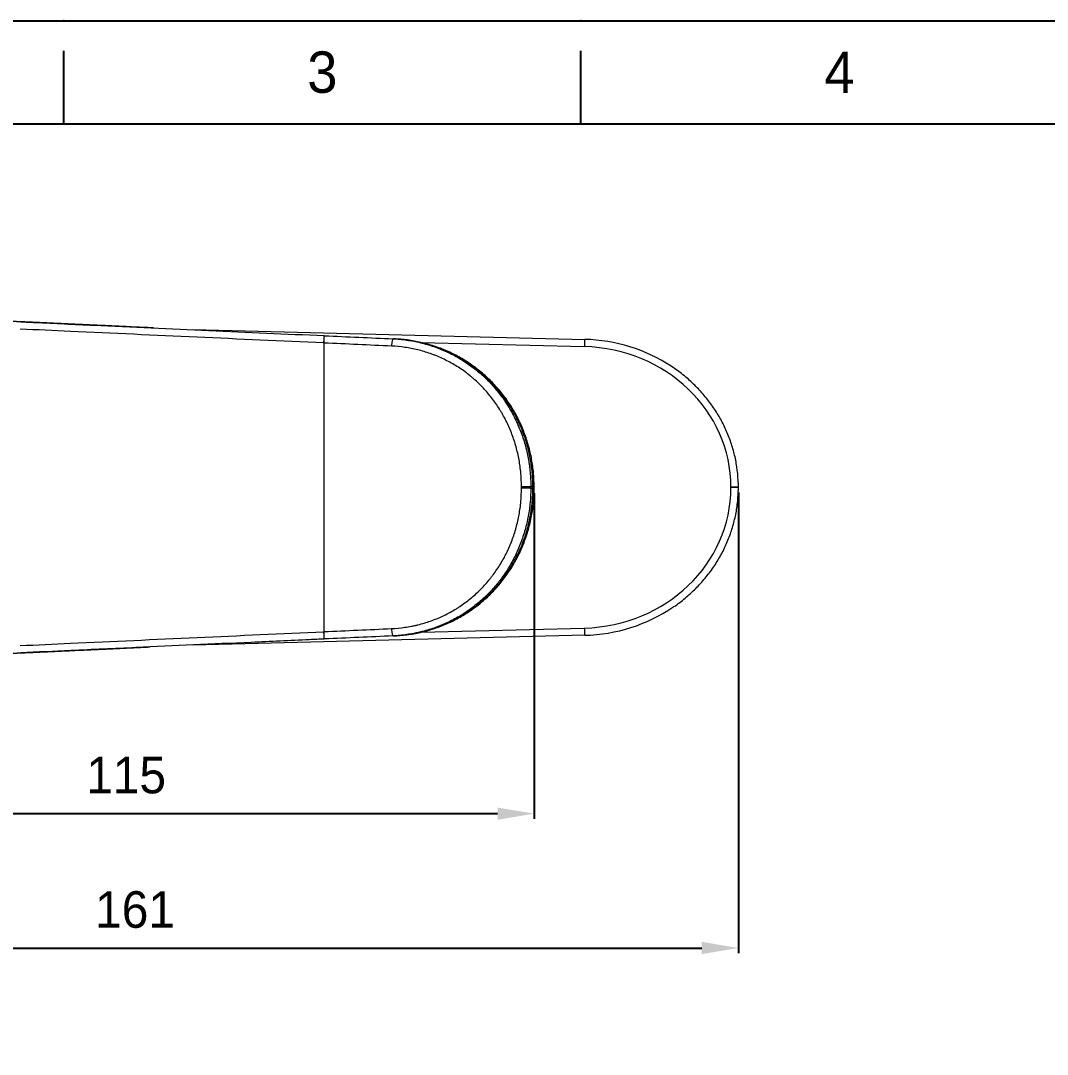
# Model space of a CAD drawing. Extents: x 8168 to 8762, y -18192 to -17772.
# Drawn here: x 8317.3 to 8457.7, y -17913.3 to -17772 of the extents above; entities that cross this region are included whole.
import ezdxf

# ---------------------------------------------------------------- set-up
doc = ezdxf.new("R2010")
doc.units = 0
doc.header["$MEASUREMENT"] = 0
doc.linetypes.add('HIDDEN2', pattern=[4.7625, 3.175, -1.5875])
doc.layers.get('0').update_dxf_attribs({"linetype": 'CONTINUOUS'})
doc.layers.get('DEFPOINTS').update_dxf_attribs({"linetype": 'CONTINUOUS'})
doc.layers.add('1', color=4, linetype='HIDDEN2')
doc.layers.add('5', color=2, linetype='CONTINUOUS')
doc.styles.get("Standard").update_dxf_attribs({"font": 'Gulim.ttf'})
doc.dimstyles.new('STANDARD$0', dxfattribs={"dimtxt": 3.5, "dimasz": 2.5, "dimexe": 0.7, "dimexo": 0.7, "dimgap": 0.5, "dimtad": 3, "dimdec": 4, "dimdsep": 46, "dimtxsty": 'Standard', "dimcen": 0, "dimclrd": 2, "dimclre": 2, "dimclrt": 4, "dimadec": 0, "dimazin": 0, "dimtp": 0.2, "dimtm": 0.1, "dimtfac": 0.5, "dimtdec": 4, "dimtmove": 1, "dimatfit": 3, "dimfxl": 0, "dimtolj": 1, "dimarcsym": 0})

# ---------------------------------------------------------------- blocks, each defined once
blk = doc.blocks.new('*D1')
at = {"layer": '5', "color": 2, "lineweight": -2}
for p, q in [((8272.58, -17836.47), (8272.58, -17881.08)), ((8387.55, -17836.56), (8387.55, -17881.08)), ((8277.58, -17880.38), (8382.55, -17880.38))]:
    blk.add_line(p, q, dxfattribs=at)
at = {"layer": '5', "color": 2}
for points in [[(8277.58, -17879.55), (8277.58, -17881.22), (8272.58, -17880.38)], [(8382.55, -17879.55), (8382.55, -17881.22), (8387.55, -17880.38)]]:
    blk.add_solid(points, dxfattribs=at)
at = {"layer": 'DEFPOINTS', "color": 0}
for p in [(8272.58, -17835.77, 0), (8387.55, -17835.86, 0), (8387.55, -17880.38)]:
    blk.add_point(p, dxfattribs=at)
at = {"layer": '5', "color": 4, "insert": (8331.76, -17875.14), "char_height": 5, "attachment_point": 5}
blk.add_mtext('\\A1;115', dxfattribs=at)
blk = doc.blocks.new('*D2')
at = {"layer": '5', "color": 2, "lineweight": -2}
for p, q in [((8254.62, -17836.47), (8254.62, -17899.45)), ((8415.48, -17836.47), (8415.48, -17899.45)), ((8259.62, -17898.75), (8410.48, -17898.75))]:
    blk.add_line(p, q, dxfattribs=at)
at = {"layer": '5', "color": 2}
for points in [[(8259.62, -17897.91), (8259.62, -17899.58), (8254.62, -17898.75)], [(8410.48, -17897.91), (8410.48, -17899.58), (8415.48, -17898.75)]]:
    blk.add_solid(points, dxfattribs=at)
at = {"layer": 'DEFPOINTS', "color": 0}
for p in [(8254.62, -17835.77, 0), (8415.48, -17835.77, 0), (8415.48, -17898.75)]:
    blk.add_point(p, dxfattribs=at)
at = {"layer": '5', "color": 4, "insert": (8332.98, -17893.52), "char_height": 5, "attachment_point": 5}
blk.add_mtext('\\A1;161', dxfattribs=at)

msp = doc.modelspace()

# ---------------------------------------------------------------- linework, layer by layer
for p, q in [((8323.24, -17786.11), (8323.24, -17776.11)), ((8393.95, -17786.11), (8393.95, -17776.11)), ((8747.48, -17786.11), (8181.82, -17786.11))]:
    msp.add_line(p, q)
msp.add_lwpolyline([(8167.68, -17771.97), (8761.62, -17771.97), (8761.62, -18191.97), (8167.68, -18191.97)], close=True)
for p in [(8323.24, -17771.97), (8393.95, -17771.97)]:
    msp.add_point(p)
at = {"layer": '1', "color": 7, "linetype": 'Continuous', "lineweight": 18}
for p, q in [((8340.86, -17814.21, 0), (8394.46, -17815.54, 0)), ((8387.55, -17835.86, 0), (8387.55, -17835.68, 0)), ((8415.48, -17835.78, 0), (8415.48, -17835.76, 0)), ((8394.46, -17856, 0), (8340.86, -17857.33, 0))]:
    msp.add_line(p, q, dxfattribs=at)
at = {"layer": '1', "color": 1, "linetype": 'Continuous', "lineweight": 13}
for p, q in [((8394.41, -17816.54, 0), (8372.08, -17815.99, 0)), ((8385.82, -17835.66, 0), (8387.09, -17835.66, 0)), ((8385.82, -17835.88, 0), (8385.82, -17835.66, 0)), ((8387.09, -17835.88, 0), (8385.82, -17835.88, 0)), ((8387.09, -17835.66, 0), (8387.09, -17835.88, 0)), ((8387.38, -17835.86, 0), (8387.38, -17835.68, 0)), ((8387.55, -17835.68, 0), (8387.38, -17835.68, 0)), ((8387.38, -17835.86, 0), (8387.55, -17835.86, 0)), ((8414.46, -17835.78, 0), (8414.46, -17835.76, 0)), ((8415.48, -17835.76, 0), (8414.46, -17835.76, 0)), ((8415.48, -17835.78, 0), (8414.46, -17835.78, 0)), ((8372.1, -17855.55, 0), (8394.41, -17855, 0))]:
    msp.add_line(p, q, dxfattribs=at)
at = {"layer": '1', "color": 7, "linetype": 'Continuous', "lineweight": 18}
for centre, major_axis, ratio, start_param, end_param in [((8358.78, -17816.03, 0), (-0.046, -0.999), 0.019975, 3.140516, 4.713301), ((8393.96, -17835.69, 0), (-21.45, 0.51), 0.939404, 4.123815, 4.711188), ((8393.96, -17835.85, 0), (-21.45, -0.51), 0.939404, 1.571998, 2.172645), ((8358.78, -17855.51, 0), (0.046, -0.999), 0.019975, 4.711477, 6.284262)]:
    msp.add_ellipse(centre, major_axis=major_axis, ratio=ratio, start_param=start_param, end_param=end_param, dxfattribs=at)
at = {"layer": '1', "color": 1, "linetype": 'Continuous', "lineweight": 13}
for centre, major_axis, ratio, start_param, end_param in [((8368.18, -17816.46, 0), (-0.045, -0.999), 0.124145, 3.140085, 4.718035), ((8394.43, -17816.54, 0), (0.025, 1), 0.017447, 0, 1.571228), ((8393.94, -17835.69, 0), (-20.52, 0.49), 0.933689, 3.163675, 4.711238), ((8393.94, -17835.85, 0), (-20.52, -0.49), 0.933689, 1.571948, 3.11951), ((8368.18, -17855.08, 0), (0.045, -0.999), 0.124145, 4.706743, 6.284693), ((8394.43, -17855, 0), (0.025, -1), 0.017447, 4.711958, 6.283185)]:
    msp.add_ellipse(centre, major_axis=major_axis, ratio=ratio, start_param=start_param, end_param=end_param, dxfattribs=at)
at = {"layer": '1', "color": 7, "linetype": 'Continuous', "lineweight": 18}
for points, knots in [([(8317.42, -17813.14, 0), (8317.38, -17813.14, 0), (8317.31, -17813.14, 0), (8317.2, -17813.13, 0), (8317.09, -17813.13, 0), (8316.98, -17813.13, 0), (8316.87, -17813.12, 0), (8316.76, -17813.12, 0), (8316.65, -17813.11, 0), (8316.54, -17813.11, 0), (8316.44, -17813.11, 0), (8316.33, -17813.1, 0), (8316.23, -17813.1, 0), (8316.12, -17813.1, 0), (8316.02, -17813.09, 0), (8315.91, -17813.09, 0), (8315.81, -17813.08, 0), (8315.71, -17813.08, 0), (8315.61, -17813.08, 0), (8315.51, -17813.07, 0), (8315.41, -17813.07, 0), (8315.31, -17813.07, 0), (8315.21, -17813.06, 0), (8315.12, -17813.06, 0), (8315.02, -17813.06, 0), (8314.92, -17813.05, 0), (8314.83, -17813.05, 0), (8314.73, -17813.05, 0), (8314.64, -17813.04, 0), (8314.55, -17813.04, 0), (8314.45, -17813.04, 0), (8314.36, -17813.03, 0), (8314.27, -17813.03, 0), (8314.18, -17813.02, 0), (8314.09, -17813.02, 0), (8314, -17813.02, 0), (8313.91, -17813.01, 0), (8313.83, -17813.01, 0), (8313.74, -17813.01, 0), (8313.65, -17813.01, 0), (8313.57, -17813, 0), (8313.48, -17813, 0), (8313.4, -17813, 0), (8313.32, -17812.99, 0), (8313.23, -17812.99, 0), (8313.15, -17812.99, 0), (8313.07, -17812.98, 0), (8312.99, -17812.98, 0), (8312.91, -17812.98, 0), (8312.83, -17812.97, 0), (8312.75, -17812.97, 0), (8312.68, -17812.97, 0), (8312.6, -17812.96, 0), (8312.52, -17812.96, 0), (8312.46, -17812.96, 0), (8312.41, -17812.96, 0), (8312.37, -17812.96, 0), (8312.33, -17812.95, 0), (8312.29, -17812.95, 0), (8312.25, -17812.95, 0), (8312.21, -17812.95, 0), (8312.17, -17812.95, 0), (8312.13, -17812.95, 0), (8312.09, -17812.94, 0), (8312.05, -17812.94, 0), (8312.01, -17812.94, 0), (8311.98, -17812.94, 0), (8311.94, -17812.94, 0), (8311.9, -17812.94, 0), (8311.86, -17812.94, 0), (8311.83, -17812.93, 0), (8311.79, -17812.93, 0), (8311.75, -17812.93, 0), (8311.72, -17812.93, 0), (8311.68, -17812.93, 0), (8311.64, -17812.93, 0), (8311.61, -17812.93, 0), (8311.57, -17812.92, 0), (8311.54, -17812.92, 0), (8311.5, -17812.92, 0), (8311.47, -17812.92, 0), (8311.43, -17812.92, 0), (8311.4, -17812.92, 0), (8311.37, -17812.92, 0), (8311.33, -17812.91, 0), (8311.3, -17812.91, 0), (8311.27, -17812.91, 0), (8311.23, -17812.91, 0), (8311.2, -17812.91, 0), (8311.17, -17812.91, 0), (8311.14, -17812.91, 0), (8311.1, -17812.9, 0), (8311.07, -17812.9, 0), (8311.04, -17812.9, 0), (8311.01, -17812.9, 0), (8310.98, -17812.9, 0), (8310.95, -17812.9, 0), (8310.92, -17812.9, 0), (8310.89, -17812.9, 0), (8310.86, -17812.89, 0), (8310.83, -17812.89, 0), (8310.8, -17812.89, 0), (8310.77, -17812.89, 0), (8310.74, -17812.89, 0), (8310.71, -17812.89, 0), (8310.68, -17812.89, 0), (8310.65, -17812.89, 0), (8310.63, -17812.88, 0), (8310.6, -17812.88, 0), (8310.57, -17812.88, 0), (8310.54, -17812.88, 0), (8310.52, -17812.88, 0), (8310.49, -17812.88, 0), (8310.46, -17812.88, 0), (8310.44, -17812.88, 0), (8310.41, -17812.88, 0), (8310.39, -17812.87, 0), (8310.36, -17812.87, 0), (8310.33, -17812.87, 0), (8310.31, -17812.87, 0), (8310.29, -17812.87, 0), (8310.26, -17812.87, 0), (8310.24, -17812.87, 0), (8310.21, -17812.87, 0), (8310.19, -17812.87, 0), (8310.17, -17812.86, 0), (8310.14, -17812.86, 0), (8310.12, -17812.86, 0), (8310.1, -17812.86, 0), (8310.07, -17812.86, 0), (8310.05, -17812.86, 0), (8310.03, -17812.86, 0), (8310.01, -17812.86, 0), (8309.99, -17812.86, 0), (8309.97, -17812.86, 0), (8309.94, -17812.85, 0), (8309.92, -17812.85, 0), (8309.9, -17812.85, 0), (8309.88, -17812.85, 0), (8309.86, -17812.85, 0), (8309.84, -17812.85, 0), (8309.82, -17812.85, 0), (8309.8, -17812.85, 0), (8309.79, -17812.85, 0), (8309.77, -17812.85, 0), (8309.75, -17812.85, 0), (8309.73, -17812.84, 0), (8309.71, -17812.84, 0), (8309.69, -17812.84, 0), (8309.68, -17812.84, 0), (8309.66, -17812.84, 0), (8309.64, -17812.84, 0), (8309.63, -17812.84, 0), (8309.61, -17812.84, 0), (8309.59, -17812.84, 0), (8309.58, -17812.84, 0), (8309.56, -17812.84, 0), (8309.55, -17812.84, 0), (8309.53, -17812.84, 0), (8309.52, -17812.83, 0), (8309.5, -17812.83, 0), (8309.49, -17812.83, 0), (8309.49, -17812.83, 0)], [0, 0, 0, 0, 0.009517, 0.019014, 0.028494, 0.037955, 0.047398, 0.056823, 0.066231, 0.075622, 0.084997, 0.094355, 0.103697, 0.113024, 0.122335, 0.131631, 0.140912, 0.150179, 0.159431, 0.16867, 0.177895, 0.187108, 0.196307, 0.205494, 0.214669, 0.223832, 0.232984, 0.242124, 0.251254, 0.260373, 0.269482, 0.278582, 0.287671, 0.296752, 0.305824, 0.314888, 0.323944, 0.332992, 0.342032, 0.351066, 0.360093, 0.369113, 0.378128, 0.387137, 0.396141, 0.40514, 0.414134, 0.423124, 0.43211, 0.441093, 0.450073, 0.45905, 0.468024, 0.476997, 0.485968, 0.490848, 0.495724, 0.500597, 0.505466, 0.510332, 0.515194, 0.520053, 0.524909, 0.529761, 0.534611, 0.539457, 0.5443, 0.54914, 0.553977, 0.558812, 0.563644, 0.568473, 0.573299, 0.578122, 0.582944, 0.587762, 0.592578, 0.597392, 0.602204, 0.607013, 0.61182, 0.616625, 0.621428, 0.626229, 0.631028, 0.635825, 0.640621, 0.645415, 0.650207, 0.654997, 0.659786, 0.664574, 0.66936, 0.674144, 0.678928, 0.68371, 0.688491, 0.693271, 0.69805, 0.702828, 0.707605, 0.712382, 0.717157, 0.721932, 0.726707, 0.73148, 0.736254, 0.741027, 0.745799, 0.750571, 0.755343, 0.760115, 0.764887, 0.769659, 0.77443, 0.779202, 0.783974, 0.788747, 0.793519, 0.798292, 0.803066, 0.80784, 0.812614, 0.81739, 0.822166, 0.826942, 0.83172, 0.836498, 0.841278, 0.846058, 0.85084, 0.855623, 0.860407, 0.865192, 0.869979, 0.874768, 0.879557, 0.884349, 0.889142, 0.893937, 0.898733, 0.903532, 0.908332, 0.913135, 0.917939, 0.922746, 0.927555, 0.932366, 0.93718, 0.941996, 0.946814, 0.951635, 0.956459, 0.961285, 0.966114, 0.970946, 0.975781, 0.980618, 0.985459, 0.990303, 0.99515, 1, 1, 1, 1]), ([(8317.34, -17813.14, 0), (8318, -17813.17, 0), (8318.67, -17813.2, 0), (8322, -17813.35, 0), (8324.66, -17813.48, 0), (8332.58, -17813.84, 0), (8337.83, -17814.08, 0), (8348.33, -17814.56, 0), (8353.58, -17814.79, 0), (8358.83, -17815.03, 0)], [0, 0, 0, 0, 0.048144, 0.048144, 0.240718, 0.240718, 0.620359, 0.620359, 1, 1, 1, 1]), ([(8332.45, -17813.83, 0), (8332.36, -17813.83, 0), (8332.18, -17813.82, 0), (8331.91, -17813.81, 0), (8331.65, -17813.79, 0), (8331.39, -17813.78, 0), (8331.13, -17813.77, 0), (8330.88, -17813.76, 0), (8330.63, -17813.75, 0), (8330.39, -17813.74, 0), (8330.15, -17813.73, 0), (8329.92, -17813.71, 0), (8329.69, -17813.7, 0), (8329.46, -17813.69, 0), (8329.24, -17813.68, 0), (8329.02, -17813.67, 0), (8328.81, -17813.66, 0), (8328.44, -17813.65, 0), (8327.92, -17813.62, 0), (8327.25, -17813.59, 0), (8326.6, -17813.56, 0), (8325.96, -17813.53, 0), (8325.35, -17813.51, 0), (8324.92, -17813.49, 0), (8324.67, -17813.47, 0), (8324.6, -17813.47, 0), (8324.53, -17813.47, 0), (8324.46, -17813.47, 0), (8324.39, -17813.46, 0), (8324.32, -17813.46, 0), (8324.25, -17813.46, 0), (8324.18, -17813.45, 0), (8324.11, -17813.45, 0), (8324.04, -17813.45, 0), (8323.98, -17813.44, 0), (8323.91, -17813.44, 0), (8323.84, -17813.44, 0), (8323.77, -17813.43, 0), (8323.7, -17813.43, 0), (8323.63, -17813.43, 0), (8323.56, -17813.42, 0), (8323.5, -17813.42, 0), (8323.43, -17813.42, 0), (8323.36, -17813.41, 0), (8323.29, -17813.41, 0), (8323.23, -17813.41, 0), (8323.16, -17813.41, 0), (8323.09, -17813.4, 0), (8323.02, -17813.4, 0), (8322.96, -17813.4, 0), (8322.89, -17813.39, 0), (8322.82, -17813.39, 0), (8322.76, -17813.39, 0), (8322.69, -17813.38, 0), (8322.63, -17813.38, 0), (8322.56, -17813.38, 0), (8322.49, -17813.38, 0), (8322.43, -17813.37, 0), (8322.36, -17813.37, 0), (8322.3, -17813.37, 0), (8322.23, -17813.36, 0), (8322.17, -17813.36, 0), (8322.1, -17813.36, 0), (8322.04, -17813.35, 0), (8321.98, -17813.35, 0), (8321.91, -17813.35, 0), (8321.85, -17813.35, 0), (8321.78, -17813.34, 0), (8321.72, -17813.34, 0), (8321.66, -17813.34, 0), (8321.59, -17813.33, 0), (8321.53, -17813.33, 0), (8321.47, -17813.33, 0), (8321.4, -17813.32, 0), (8321.34, -17813.32, 0), (8321.28, -17813.32, 0), (8321.21, -17813.32, 0), (8321.15, -17813.31, 0), (8321.09, -17813.31, 0), (8321.03, -17813.31, 0), (8320.97, -17813.3, 0), (8320.9, -17813.3, 0), (8320.84, -17813.3, 0), (8320.78, -17813.3, 0), (8320.72, -17813.29, 0), (8320.66, -17813.29, 0), (8320.6, -17813.29, 0), (8320.54, -17813.29, 0), (8320.48, -17813.28, 0), (8320.42, -17813.28, 0), (8320.36, -17813.28, 0), (8320.3, -17813.27, 0), (8320.24, -17813.27, 0), (8320.18, -17813.27, 0), (8320.12, -17813.27, 0), (8320.06, -17813.26, 0), (8320, -17813.26, 0), (8319.94, -17813.26, 0), (8319.88, -17813.25, 0), (8319.82, -17813.25, 0), (8319.76, -17813.25, 0), (8319.7, -17813.25, 0), (8319.64, -17813.24, 0), (8319.59, -17813.24, 0), (8319.53, -17813.24, 0), (8319.47, -17813.24, 0), (8319.41, -17813.23, 0), (8319.35, -17813.23, 0), (8319.3, -17813.23, 0), (8319.24, -17813.23, 0), (8319.18, -17813.22, 0), (8319.13, -17813.22, 0), (8319.07, -17813.22, 0), (8319.01, -17813.21, 0), (8318.96, -17813.21, 0), (8318.9, -17813.21, 0), (8318.84, -17813.21, 0), (8318.79, -17813.2, 0), (8318.73, -17813.2, 0), (8318.67, -17813.2, 0), (8318.62, -17813.2, 0), (8318.56, -17813.19, 0), (8318.51, -17813.19, 0), (8318.45, -17813.19, 0), (8318.4, -17813.19, 0), (8318.34, -17813.18, 0), (8318.29, -17813.18, 0), (8318.23, -17813.18, 0), (8318.18, -17813.18, 0), (8318.13, -17813.17, 0), (8318.07, -17813.17, 0), (8318.02, -17813.17, 0), (8317.96, -17813.17, 0), (8317.91, -17813.16, 0), (8317.86, -17813.16, 0), (8317.8, -17813.16, 0), (8317.75, -17813.16, 0), (8317.7, -17813.15, 0), (8317.64, -17813.15, 0), (8317.59, -17813.15, 0), (8317.54, -17813.15, 0), (8317.49, -17813.14, 0), (8317.45, -17813.14, 0), (8317.44, -17813.14, 0)], [0, 0, 0, 0, 0.017248, 0.034225, 0.050932, 0.067369, 0.083536, 0.099434, 0.115063, 0.130423, 0.145514, 0.160336, 0.174891, 0.189178, 0.203198, 0.216952, 0.230438, 0.243659, 0.287165, 0.329671, 0.371196, 0.411762, 0.451389, 0.4901, 0.494683, 0.49926, 0.50383, 0.508393, 0.512949, 0.517498, 0.522041, 0.526577, 0.531107, 0.53563, 0.540146, 0.544656, 0.54916, 0.553657, 0.558148, 0.562632, 0.56711, 0.571582, 0.576048, 0.580508, 0.584962, 0.589409, 0.593851, 0.598287, 0.602717, 0.607141, 0.611559, 0.615972, 0.620378, 0.62478, 0.629175, 0.633565, 0.63795, 0.642328, 0.646702, 0.65107, 0.655433, 0.659791, 0.664143, 0.66849, 0.672832, 0.677169, 0.681501, 0.685828, 0.690151, 0.694468, 0.69878, 0.703088, 0.707391, 0.711689, 0.715982, 0.720271, 0.724556, 0.728836, 0.733111, 0.737382, 0.741649, 0.745912, 0.75017, 0.754425, 0.758675, 0.762921, 0.767163, 0.771401, 0.775635, 0.779865, 0.784092, 0.788315, 0.792534, 0.796749, 0.800961, 0.805169, 0.809374, 0.813576, 0.817774, 0.821969, 0.82616, 0.830348, 0.834534, 0.838716, 0.842895, 0.847071, 0.851244, 0.855414, 0.859582, 0.863746, 0.867908, 0.872067, 0.876224, 0.880378, 0.88453, 0.888679, 0.892826, 0.896971, 0.901113, 0.905253, 0.909391, 0.913527, 0.917661, 0.921793, 0.925923, 0.930051, 0.934177, 0.938302, 0.942425, 0.946546, 0.950666, 0.954784, 0.958901, 0.963016, 0.96713, 0.971242, 0.975354, 0.979464, 0.983573, 0.987681, 0.991789, 0.995895, 1, 1, 1, 1]), ([(8368.23, -17815.46, 0), (8368.87, -17815.49, 0), (8369.51, -17815.55, 0), (8370.77, -17815.73, 0), (8371.39, -17815.85, 0), (8372.62, -17816.14, 0), (8373.23, -17816.32, 0), (8374.13, -17816.63, 0), (8374.43, -17816.74, 0), (8375.02, -17816.98, 0), (8375.31, -17817.11, 0), (8376.18, -17817.5, 0), (8376.74, -17817.79, 0), (8377.82, -17818.43, 0), (8378.35, -17818.77, 0), (8379.37, -17819.51, 0), (8379.86, -17819.91, 0), (8380.46, -17820.44, 0), (8380.58, -17820.54, 0), (8380.78, -17820.73, 0), (8380.87, -17820.81, 0), (8380.95, -17820.9, 0)], [0, 0, 0, 0, 0.134494, 0.134494, 0.268989, 0.268989, 0.403483, 0.403483, 0.470731, 0.470731, 0.537978, 0.537978, 0.672472, 0.672472, 0.806967, 0.806967, 0.941461, 0.941461, 0.975085, 0.975085, 1, 1, 1, 1]), ([(8387.55, -17835.68, 0), (8387.55, -17835.05, 0), (8387.49, -17833.8, 0), (8387.24, -17831.94, 0), (8386.82, -17830.11, 0), (8386.23, -17828.32, 0), (8385.49, -17826.59, 0), (8384.59, -17824.94, 0), (8383.54, -17823.39, 0), (8382.35, -17821.95, 0), (8381.04, -17820.62, 0), (8379.61, -17819.43, 0), (8378.08, -17818.39, 0), (8376.45, -17817.48, 0), (8374.75, -17816.74, 0), (8372.98, -17816.16, 0), (8371.16, -17815.75, 0), (8369.73, -17815.54, 0), (8368.9, -17815.51, 0), (8368.69, -17815.51, 0)], [0, 0, 0, 0, 0.060909, 0.122431, 0.183565, 0.244814, 0.306668, 0.368308, 0.429274, 0.490645, 0.552295, 0.613326, 0.673968, 0.735315, 0.796693, 0.857331, 0.91833, 0.979987, 1, 1, 1, 1]), ([(8415.48, -17835.76, 0), (8415.48, -17835.43, 0), (8415.45, -17834.49, 0), (8415.3, -17832.95, 0), (8414.94, -17831.16, 0), (8414.41, -17829.4, 0), (8413.71, -17827.69, 0), (8412.85, -17826.05, 0), (8411.84, -17824.48, 0), (8410.67, -17823, 0), (8409.36, -17821.62, 0), (8407.91, -17820.36, 0), (8406.87, -17819.56, 0), (8406.29, -17819.21, 0), (8406.27, -17819.2, 0)], [0, 0, 0, 0, 0.04982, 0.142118, 0.234622, 0.327461, 0.42077, 0.514671, 0.609267, 0.704638, 0.800841, 0.897902, 0.995823, 1, 1, 1, 1]), ([(8368.72, -17856.03, 0), (8369.04, -17856.02, 0), (8369.98, -17855.97, 0), (8371.54, -17855.72, 0), (8373.36, -17855.27, 0), (8375.13, -17854.65, 0), (8376.82, -17853.87, 0), (8378.42, -17852.93, 0), (8379.94, -17851.85, 0), (8381.34, -17850.63, 0), (8382.62, -17849.29, 0), (8383.77, -17847.83, 0), (8384.79, -17846.26, 0), (8385.65, -17844.6, 0), (8386.36, -17842.87, 0), (8386.92, -17841.07, 0), (8387.31, -17839.22, 0), (8387.52, -17837.48, 0), (8387.54, -17836.36, 0), (8387.54, -17835.86, 0)], [0, 0, 0, 0, 0.031656, 0.093074, 0.15488, 0.216706, 0.277695, 0.338547, 0.400041, 0.461368, 0.522019, 0.583136, 0.644727, 0.705876, 0.766721, 0.828325, 0.89011, 0.951674, 1, 1, 1, 1]), ([(8406.57, -17852.14, 0), (8406.6, -17852.12, 0), (8407.18, -17851.76, 0), (8408.22, -17850.92, 0), (8409.66, -17849.63, 0), (8410.94, -17848.22, 0), (8412.09, -17846.71, 0), (8413.07, -17845.11, 0), (8413.9, -17843.44, 0), (8414.56, -17841.71, 0), (8415.05, -17839.93, 0), (8415.36, -17838.13, 0), (8415.46, -17836.74, 0), (8415.48, -17835.96, 0), (8415.48, -17835.78, 0)], [0, 0, 0, 0, 0.006066, 0.106318, 0.205699, 0.304192, 0.401809, 0.498591, 0.594608, 0.689953, 0.784741, 0.879106, 0.973194, 1, 1, 1, 1]), ([(8381.07, -17850.52, 0), (8380.84, -17850.75, 0), (8380.6, -17850.97, 0), (8379.89, -17851.61, 0), (8379.4, -17852, 0), (8378.63, -17852.56, 0), (8378.37, -17852.74, 0), (8378.04, -17852.96, 0), (8377.97, -17853, 0), (8377.84, -17853.09, 0), (8377.63, -17853.22, 0), (8377.43, -17853.34, 0), (8376.75, -17853.74, 0), (8376.19, -17854.03, 0), (8375.04, -17854.56, 0), (8374.46, -17854.79, 0), (8373.26, -17855.21, 0), (8372.65, -17855.39, 0), (8371.95, -17855.56, 0), (8371.88, -17855.58, 0), (8371.72, -17855.61, 0), (8371.49, -17855.66, 0), (8370.94, -17855.77, 0), (8370.46, -17855.85, 0), (8369.51, -17855.99, 0), (8368.87, -17856.05, 0), (8368.23, -17856.08, 0)], [0, 0, 0, 0, 0.068932, 0.068932, 0.201942, 0.201942, 0.268447, 0.268447, 0.285073, 0.285073, 0.301699, 0.334952, 0.334952, 0.467961, 0.467961, 0.600971, 0.600971, 0.733981, 0.733981, 0.750607, 0.750607, 0.767233, 0.800485, 0.86699, 0.86699, 1, 1, 1, 1]), ([(8358.83, -17856.51, 0), (8358.16, -17856.54, 0), (8357.5, -17856.57, 0), (8354.17, -17856.72, 0), (8351.5, -17856.84, 0), (8343.59, -17857.2, 0), (8338.34, -17857.44, 0), (8330.13, -17857.82, 0), (8327.16, -17857.95, 0), (8321.91, -17858.19, 0), (8319.62, -17858.29, 0), (8317.34, -17858.4, 0)], [0, 0, 0, 0, 0.048144, 0.048144, 0.240718, 0.240718, 0.620359, 0.620359, 0.834632, 0.834632, 1, 1, 1, 1]), ([(8358.88, -17856.5, 0), (8358.88, -17856.5, 0), (8358.88, -17856.5, 0), (8358.86, -17856.5, 0), (8358.84, -17856.5, 0), (8358.83, -17856.51, 0)], [0, 0, 0, 0, 0.051873, 0.051873, 1, 1, 1, 1]), ([(8317.44, -17858.4, 0), (8317.45, -17858.4, 0), (8317.49, -17858.4, 0), (8317.54, -17858.39, 0), (8317.59, -17858.39, 0), (8317.64, -17858.39, 0), (8317.7, -17858.39, 0), (8317.75, -17858.38, 0), (8317.8, -17858.38, 0), (8317.86, -17858.38, 0), (8317.91, -17858.38, 0), (8317.96, -17858.37, 0), (8318.02, -17858.37, 0), (8318.07, -17858.37, 0), (8318.13, -17858.37, 0), (8318.18, -17858.36, 0), (8318.23, -17858.36, 0), (8318.29, -17858.36, 0), (8318.34, -17858.36, 0), (8318.4, -17858.35, 0), (8318.45, -17858.35, 0), (8318.51, -17858.35, 0), (8318.56, -17858.35, 0), (8318.62, -17858.34, 0), (8318.67, -17858.34, 0), (8318.73, -17858.34, 0), (8318.79, -17858.34, 0), (8318.84, -17858.33, 0), (8318.9, -17858.33, 0), (8318.96, -17858.33, 0), (8319.01, -17858.33, 0), (8319.07, -17858.32, 0), (8319.13, -17858.32, 0), (8319.18, -17858.32, 0), (8319.24, -17858.31, 0), (8319.3, -17858.31, 0), (8319.35, -17858.31, 0), (8319.41, -17858.31, 0), (8319.47, -17858.3, 0), (8319.53, -17858.3, 0), (8319.59, -17858.3, 0), (8319.64, -17858.3, 0), (8319.7, -17858.29, 0), (8319.76, -17858.29, 0), (8319.82, -17858.29, 0), (8319.88, -17858.29, 0), (8319.94, -17858.28, 0), (8320, -17858.28, 0), (8320.06, -17858.28, 0), (8320.12, -17858.27, 0), (8320.18, -17858.27, 0), (8320.24, -17858.27, 0), (8320.3, -17858.27, 0), (8320.36, -17858.26, 0), (8320.42, -17858.26, 0), (8320.48, -17858.26, 0), (8320.54, -17858.25, 0), (8320.6, -17858.25, 0), (8320.66, -17858.25, 0), (8320.72, -17858.25, 0), (8320.78, -17858.24, 0), (8320.84, -17858.24, 0), (8320.9, -17858.24, 0), (8320.97, -17858.24, 0), (8321.03, -17858.23, 0), (8321.09, -17858.23, 0), (8321.15, -17858.23, 0), (8321.21, -17858.22, 0), (8321.28, -17858.22, 0), (8321.34, -17858.22, 0), (8321.4, -17858.22, 0), (8321.47, -17858.21, 0), (8321.53, -17858.21, 0), (8321.59, -17858.21, 0), (8321.66, -17858.2, 0), (8321.72, -17858.2, 0), (8321.78, -17858.2, 0), (8321.85, -17858.19, 0), (8321.91, -17858.19, 0), (8321.98, -17858.19, 0), (8322.04, -17858.19, 0), (8322.1, -17858.18, 0), (8322.17, -17858.18, 0), (8322.23, -17858.18, 0), (8322.3, -17858.17, 0), (8322.36, -17858.17, 0), (8322.43, -17858.17, 0), (8322.49, -17858.16, 0), (8322.56, -17858.16, 0), (8322.63, -17858.16, 0), (8322.69, -17858.16, 0), (8322.76, -17858.15, 0), (8322.82, -17858.15, 0), (8322.89, -17858.15, 0), (8322.96, -17858.14, 0), (8323.02, -17858.14, 0), (8323.09, -17858.14, 0), (8323.16, -17858.13, 0), (8323.23, -17858.13, 0), (8323.29, -17858.13, 0), (8323.36, -17858.13, 0), (8323.43, -17858.12, 0), (8323.5, -17858.12, 0), (8323.56, -17858.12, 0), (8323.63, -17858.11, 0), (8323.7, -17858.11, 0), (8323.77, -17858.11, 0), (8323.84, -17858.1, 0), (8323.91, -17858.1, 0), (8323.98, -17858.1, 0), (8324.04, -17858.09, 0), (8324.11, -17858.09, 0), (8324.18, -17858.09, 0), (8324.25, -17858.08, 0), (8324.32, -17858.08, 0), (8324.39, -17858.08, 0), (8324.46, -17858.07, 0), (8324.53, -17858.07, 0), (8324.6, -17858.07, 0), (8324.67, -17858.06, 0), (8324.92, -17858.05, 0), (8325.35, -17858.03, 0), (8325.96, -17858.01, 0), (8326.6, -17857.98, 0), (8327.25, -17857.95, 0), (8327.92, -17857.92, 0), (8328.44, -17857.89, 0), (8328.81, -17857.88, 0), (8329.02, -17857.87, 0), (8329.24, -17857.86, 0), (8329.46, -17857.85, 0), (8329.69, -17857.84, 0), (8329.92, -17857.83, 0), (8330.15, -17857.81, 0), (8330.39, -17857.8, 0), (8330.63, -17857.79, 0), (8330.88, -17857.78, 0), (8331.13, -17857.77, 0), (8331.39, -17857.76, 0), (8331.65, -17857.75, 0), (8331.91, -17857.73, 0), (8332.18, -17857.72, 0), (8332.36, -17857.71, 0), (8332.45, -17857.71, 0)], [0, 0, 0, 0, 0.004105, 0.008211, 0.012319, 0.016427, 0.020536, 0.024646, 0.028758, 0.03287, 0.036984, 0.041099, 0.045216, 0.049334, 0.053454, 0.057575, 0.061698, 0.065823, 0.069949, 0.074077, 0.078207, 0.082339, 0.086473, 0.090609, 0.094747, 0.098887, 0.103029, 0.107174, 0.111321, 0.11547, 0.119622, 0.123776, 0.127933, 0.132092, 0.136254, 0.140418, 0.144586, 0.148756, 0.152929, 0.157105, 0.161284, 0.165466, 0.169652, 0.17384, 0.178031, 0.182226, 0.186424, 0.190626, 0.194831, 0.199039, 0.203251, 0.207466, 0.211685, 0.215908, 0.220135, 0.224365, 0.228599, 0.232837, 0.237079, 0.241325, 0.245575, 0.24983, 0.254088, 0.258351, 0.262618, 0.266889, 0.271164, 0.275444, 0.279729, 0.284018, 0.288311, 0.292609, 0.296912, 0.30122, 0.305532, 0.309849, 0.314172, 0.318499, 0.322831, 0.327168, 0.33151, 0.335857, 0.340209, 0.344567, 0.34893, 0.353298, 0.357672, 0.36205, 0.366435, 0.370825, 0.37522, 0.379622, 0.384028, 0.388441, 0.392859, 0.397283, 0.401713, 0.406149, 0.410591, 0.415038, 0.419492, 0.423952, 0.428418, 0.43289, 0.437368, 0.441852, 0.446343, 0.45084, 0.455344, 0.459854, 0.46437, 0.468893, 0.473423, 0.477959, 0.482502, 0.487051, 0.491607, 0.49617, 0.50074, 0.505317, 0.5099, 0.548611, 0.588238, 0.628804, 0.670329, 0.712835, 0.756341, 0.769562, 0.783048, 0.796802, 0.810822, 0.825109, 0.839664, 0.854486, 0.869577, 0.884937, 0.900566, 0.916464, 0.932631, 0.949068, 0.965775, 0.982752, 1, 1, 1, 1]), ([(8309.49, -17858.71, 0), (8309.49, -17858.71, 0), (8309.5, -17858.71, 0), (8309.52, -17858.71, 0), (8309.53, -17858.7, 0), (8309.55, -17858.7, 0), (8309.56, -17858.7, 0), (8309.58, -17858.7, 0), (8309.59, -17858.7, 0), (8309.61, -17858.7, 0), (8309.63, -17858.7, 0), (8309.64, -17858.7, 0), (8309.66, -17858.7, 0), (8309.68, -17858.7, 0), (8309.69, -17858.7, 0), (8309.71, -17858.7, 0), (8309.73, -17858.7, 0), (8309.75, -17858.69, 0), (8309.77, -17858.69, 0), (8309.79, -17858.69, 0), (8309.8, -17858.69, 0), (8309.82, -17858.69, 0), (8309.84, -17858.69, 0), (8309.86, -17858.69, 0), (8309.88, -17858.69, 0), (8309.9, -17858.69, 0), (8309.92, -17858.69, 0), (8309.94, -17858.69, 0), (8309.97, -17858.68, 0), (8309.99, -17858.68, 0), (8310.01, -17858.68, 0), (8310.03, -17858.68, 0), (8310.05, -17858.68, 0), (8310.07, -17858.68, 0), (8310.1, -17858.68, 0), (8310.12, -17858.68, 0), (8310.14, -17858.68, 0), (8310.17, -17858.68, 0), (8310.19, -17858.67, 0), (8310.21, -17858.67, 0), (8310.24, -17858.67, 0), (8310.26, -17858.67, 0), (8310.29, -17858.67, 0), (8310.31, -17858.67, 0), (8310.33, -17858.67, 0), (8310.36, -17858.67, 0), (8310.39, -17858.67, 0), (8310.41, -17858.66, 0), (8310.44, -17858.66, 0), (8310.46, -17858.66, 0), (8310.49, -17858.66, 0), (8310.52, -17858.66, 0), (8310.54, -17858.66, 0), (8310.57, -17858.66, 0), (8310.6, -17858.66, 0), (8310.63, -17858.66, 0), (8310.65, -17858.65, 0), (8310.68, -17858.65, 0), (8310.71, -17858.65, 0), (8310.74, -17858.65, 0), (8310.77, -17858.65, 0), (8310.8, -17858.65, 0), (8310.83, -17858.65, 0), (8310.86, -17858.65, 0), (8310.89, -17858.64, 0), (8310.92, -17858.64, 0), (8310.95, -17858.64, 0), (8310.98, -17858.64, 0), (8311.01, -17858.64, 0), (8311.04, -17858.64, 0), (8311.07, -17858.64, 0), (8311.1, -17858.64, 0), (8311.14, -17858.63, 0), (8311.17, -17858.63, 0), (8311.2, -17858.63, 0), (8311.23, -17858.63, 0), (8311.27, -17858.63, 0), (8311.3, -17858.63, 0), (8311.33, -17858.63, 0), (8311.37, -17858.62, 0), (8311.4, -17858.62, 0), (8311.43, -17858.62, 0), (8311.47, -17858.62, 0), (8311.5, -17858.62, 0), (8311.54, -17858.62, 0), (8311.57, -17858.62, 0), (8311.61, -17858.61, 0), (8311.64, -17858.61, 0), (8311.68, -17858.61, 0), (8311.72, -17858.61, 0), (8311.75, -17858.61, 0), (8311.79, -17858.61, 0), (8311.83, -17858.61, 0), (8311.86, -17858.6, 0), (8311.9, -17858.6, 0), (8311.94, -17858.6, 0), (8311.98, -17858.6, 0), (8312.01, -17858.6, 0), (8312.05, -17858.6, 0), (8312.09, -17858.6, 0), (8312.13, -17858.59, 0), (8312.17, -17858.59, 0), (8312.21, -17858.59, 0), (8312.25, -17858.59, 0), (8312.29, -17858.59, 0), (8312.33, -17858.59, 0), (8312.37, -17858.58, 0), (8312.41, -17858.58, 0), (8312.46, -17858.58, 0), (8312.52, -17858.58, 0), (8312.6, -17858.58, 0), (8312.68, -17858.57, 0), (8312.75, -17858.57, 0), (8312.83, -17858.57, 0), (8312.91, -17858.56, 0), (8312.99, -17858.56, 0), (8313.07, -17858.56, 0), (8313.15, -17858.55, 0), (8313.23, -17858.55, 0), (8313.32, -17858.55, 0), (8313.4, -17858.54, 0), (8313.48, -17858.54, 0), (8313.57, -17858.54, 0), (8313.65, -17858.53, 0), (8313.74, -17858.53, 0), (8313.83, -17858.53, 0), (8313.91, -17858.53, 0), (8314, -17858.52, 0), (8314.09, -17858.52, 0), (8314.18, -17858.52, 0), (8314.27, -17858.51, 0), (8314.36, -17858.51, 0), (8314.45, -17858.5, 0), (8314.55, -17858.5, 0), (8314.64, -17858.5, 0), (8314.73, -17858.49, 0), (8314.83, -17858.49, 0), (8314.92, -17858.49, 0), (8315.02, -17858.48, 0), (8315.12, -17858.48, 0), (8315.21, -17858.48, 0), (8315.31, -17858.47, 0), (8315.41, -17858.47, 0), (8315.51, -17858.47, 0), (8315.61, -17858.46, 0), (8315.71, -17858.46, 0), (8315.81, -17858.46, 0), (8315.91, -17858.45, 0), (8316.02, -17858.45, 0), (8316.12, -17858.44, 0), (8316.23, -17858.44, 0), (8316.33, -17858.44, 0), (8316.44, -17858.43, 0), (8316.54, -17858.43, 0), (8316.65, -17858.43, 0), (8316.76, -17858.42, 0), (8316.87, -17858.42, 0), (8316.98, -17858.41, 0), (8317.09, -17858.41, 0), (8317.2, -17858.41, 0), (8317.31, -17858.4, 0), (8317.38, -17858.4, 0), (8317.42, -17858.4, 0)], [0, 0, 0, 0, 0.00485, 0.009697, 0.014541, 0.019382, 0.024219, 0.029054, 0.033886, 0.038715, 0.043541, 0.048365, 0.053186, 0.058004, 0.06282, 0.067634, 0.072445, 0.077254, 0.082061, 0.086865, 0.091668, 0.096468, 0.101267, 0.106063, 0.110858, 0.115651, 0.120443, 0.125232, 0.130021, 0.134808, 0.139593, 0.144377, 0.14916, 0.153942, 0.158722, 0.163502, 0.16828, 0.173058, 0.177834, 0.18261, 0.187386, 0.19216, 0.196934, 0.201708, 0.206481, 0.211253, 0.216026, 0.220798, 0.22557, 0.230341, 0.235113, 0.239885, 0.244657, 0.249429, 0.254201, 0.258973, 0.263746, 0.26852, 0.273293, 0.278068, 0.282843, 0.287618, 0.292395, 0.297172, 0.30195, 0.306729, 0.311509, 0.31629, 0.321072, 0.325856, 0.33064, 0.335426, 0.340214, 0.345003, 0.349793, 0.354585, 0.359379, 0.364175, 0.368972, 0.373771, 0.378572, 0.383375, 0.38818, 0.392987, 0.397796, 0.402608, 0.407422, 0.412238, 0.417056, 0.421878, 0.426701, 0.431527, 0.436356, 0.441188, 0.446023, 0.45086, 0.4557, 0.460543, 0.465389, 0.470239, 0.475091, 0.479947, 0.484806, 0.489668, 0.494534, 0.499403, 0.504276, 0.509152, 0.514032, 0.523003, 0.531976, 0.54095, 0.549927, 0.558907, 0.56789, 0.576876, 0.585866, 0.59486, 0.603859, 0.612863, 0.621872, 0.630887, 0.639907, 0.648934, 0.657968, 0.667008, 0.676056, 0.685112, 0.694176, 0.703248, 0.712329, 0.721418, 0.730518, 0.739627, 0.748746, 0.757876, 0.767016, 0.776168, 0.785331, 0.794506, 0.803693, 0.812892, 0.822105, 0.83133, 0.840569, 0.849821, 0.859088, 0.868369, 0.877665, 0.886976, 0.896303, 0.905645, 0.915003, 0.924378, 0.933769, 0.943177, 0.952602, 0.962045, 0.971506, 0.980986, 0.990483, 1, 1, 1, 1])]:
    msp.add_open_spline(points, degree=3, knots=knots, dxfattribs=at)
at = {"layer": '1', "color": 1, "linetype": 'Continuous', "lineweight": 13}
for points, knots in [([(8358.76, -17816.03, 0), (8352.99, -17815.77, 0), (8347.22, -17815.51, 0), (8335.68, -17814.98, 0), (8329.91, -17814.72, 0), (8321.85, -17814.35, 0), (8319.56, -17814.24, 0), (8317.28, -17814.14, 0)], [0, 0, 0, 0, 0.417341, 0.417341, 0.834761, 0.834761, 1, 1, 1, 1]), ([(8358.81, -17816.04, 0), (8358.82, -17815.97, 0), (8358.82, -17815.9, 0), (8358.83, -17815.78, 0), (8358.83, -17815.71, 0), (8358.83, -17815.59, 0), (8358.84, -17815.53, 0), (8358.84, -17815.43, 0), (8358.85, -17815.37, 0), (8358.85, -17815.28, 0), (8358.86, -17815.24, 0), (8358.86, -17815.17, 0), (8358.86, -17815.14, 0), (8358.87, -17815.09, 0), (8358.87, -17815.07, 0), (8358.88, -17815.04, 0), (8358.88, -17815.04, 0), (8358.88, -17815.04, 0)], [0, 0, 0, 0, 0.125, 0.125, 0.25, 0.25, 0.375, 0.375, 0.5, 0.5, 0.625, 0.625, 0.75, 0.75, 0.875, 0.875, 1, 1, 1, 1]), ([(8387.38, -17835.68, 0), (8387.38, -17835.03, 0), (8387.35, -17834.38, 0), (8387.26, -17833.42, 0), (8387.22, -17833.1, 0), (8387.16, -17832.61, 0), (8387.12, -17832.37, 0), (8387.08, -17832.13, 0), (8387.05, -17831.97, 0), (8387.04, -17831.89, 0), (8386.91, -17831.18, 0), (8386.76, -17830.55, 0), (8386.41, -17829.32, 0), (8386.21, -17828.72, 0), (8385.75, -17827.53, 0), (8385.49, -17826.94, 0), (8385.13, -17826.23, 0), (8385.02, -17826.01, 0), (8384.91, -17825.8, 0), (8384.83, -17825.66, 0), (8384.79, -17825.59, 0), (8384.59, -17825.24, 0), (8384.43, -17824.96, 0), (8383.92, -17824.15, 0), (8383.56, -17823.63, 0), (8382.79, -17822.63, 0), (8382.38, -17822.14, 0), (8381.74, -17821.45, 0), (8381.4, -17821.11, 0), (8381, -17820.72, 0), (8380.82, -17820.56, 0), (8380.71, -17820.46, 0), (8380.65, -17820.4, 0), (8380.11, -17819.93, 0), (8379.61, -17819.53, 0), (8378.59, -17818.79, 0), (8378.07, -17818.45, 0), (8376.98, -17817.81, 0), (8376.42, -17817.52, 0), (8375.7, -17817.19, 0), (8375.48, -17817.09, 0), (8375.26, -17817, 0), (8375.12, -17816.94, 0), (8375.04, -17816.91, 0), (8374.67, -17816.76, 0), (8374.38, -17816.65, 0), (8373.48, -17816.34, 0), (8372.87, -17816.16, 0), (8371.65, -17815.86, 0), (8371.03, -17815.74, 0), (8369.81, -17815.57, 0), (8369.21, -17815.51, 0), (8368.6, -17815.48, 0)], [0, 0, 0, 0, 0.062712, 0.062712, 0.094067, 0.094067, 0.109745, 0.117584, 0.117584, 0.125423, 0.125423, 0.188135, 0.188135, 0.250847, 0.250847, 0.313558, 0.313558, 0.329236, 0.337075, 0.337075, 0.344914, 0.344914, 0.37627, 0.37627, 0.438982, 0.438982, 0.501693, 0.501693, 0.533049, 0.548727, 0.556566, 0.556566, 0.564405, 0.564405, 0.627117, 0.627117, 0.689828, 0.689828, 0.75254, 0.75254, 0.768218, 0.776057, 0.776057, 0.783896, 0.783896, 0.815251, 0.815251, 0.877963, 0.877963, 0.940675, 0.940675, 1, 1, 1, 1]), ([(8385.82, -17835.66, 0), (8385.82, -17835.05, 0), (8385.79, -17834.44, 0), (8385.71, -17833.52, 0), (8385.67, -17833.22, 0), (8385.59, -17832.61, 0), (8385.54, -17832.31, 0), (8385.38, -17831.41, 0), (8385.24, -17830.81, 0), (8384.92, -17829.65, 0), (8384.73, -17829.07, 0), (8384.3, -17827.95, 0), (8384.06, -17827.39, 0), (8383.67, -17826.58, 0), (8383.53, -17826.31, 0), (8383.34, -17825.97, 0), (8383.31, -17825.91, 0), (8383.23, -17825.78, 0), (8383.12, -17825.58, 0), (8383, -17825.38, 0), (8382.61, -17824.74, 0), (8382.27, -17824.24, 0), (8381.56, -17823.29, 0), (8381.18, -17822.83, 0), (8380.37, -17821.95, 0), (8379.95, -17821.52, 0), (8379.44, -17821.07, 0), (8379.38, -17821.02, 0), (8379.27, -17820.92, 0), (8379.1, -17820.77, 0), (8378.7, -17820.44, 0), (8378.34, -17820.16, 0), (8377.62, -17819.63, 0), (8377.13, -17819.3, 0), (8376.1, -17818.7, 0), (8375.57, -17818.42, 0), (8374.76, -17818.04, 0), (8374.48, -17817.92, 0), (8374.06, -17817.75, 0), (8373.92, -17817.69, 0), (8373.64, -17817.58, 0), (8373.5, -17817.53, 0), (8372.79, -17817.28, 0), (8372.21, -17817.11, 0), (8371.05, -17816.83, 0), (8370.46, -17816.72, 0), (8369.27, -17816.55, 0), (8368.67, -17816.49, 0), (8368.06, -17816.46, 0)], [0, 0, 0, 0, 0.0625, 0.0625, 0.09375, 0.09375, 0.125, 0.125, 0.1875, 0.1875, 0.25, 0.25, 0.3125, 0.3125, 0.34375, 0.34375, 0.351562, 0.351562, 0.359375, 0.375, 0.375, 0.4375, 0.4375, 0.5, 0.5, 0.5625, 0.5625, 0.570312, 0.570312, 0.578125, 0.59375, 0.625, 0.625, 0.6875, 0.6875, 0.75, 0.75, 0.78125, 0.78125, 0.796875, 0.796875, 0.8125, 0.8125, 0.875, 0.875, 0.9375, 0.9375, 1, 1, 1, 1]), ([(8380.95, -17820.9, 0), (8380.98, -17820.92, 0), (8381.24, -17821.17, 0), (8381.49, -17821.43, 0), (8382.13, -17822.12, 0), (8382.54, -17822.61, 0), (8383.3, -17823.61, 0), (8383.66, -17824.13, 0), (8384.16, -17824.95, 0), (8384.33, -17825.22, 0), (8384.64, -17825.78, 0), (8384.79, -17826.07, 0), (8385.21, -17826.93, 0), (8385.47, -17827.51, 0), (8385.93, -17828.7, 0), (8386.13, -17829.3, 0), (8386.48, -17830.54, 0), (8386.62, -17831.16, 0), (8386.75, -17831.88, 0), (8386.77, -17831.96, 0), (8386.8, -17832.12, 0), (8386.84, -17832.36, 0), (8386.87, -17832.6, 0), (8386.94, -17833.08, 0), (8386.97, -17833.4, 0), (8387.06, -17834.37, 0), (8387.09, -17835.01, 0), (8387.09, -17835.66, 0)], [0, 0, 0, 0, 0.00756, 0.065939, 0.065939, 0.182697, 0.182697, 0.299454, 0.299454, 0.357833, 0.357833, 0.416212, 0.416212, 0.532969, 0.532969, 0.649727, 0.649727, 0.766485, 0.766485, 0.781079, 0.781079, 0.795674, 0.824864, 0.824864, 0.883242, 0.883242, 1, 1, 1, 1]), ([(8368.06, -17855.08, 0), (8368.67, -17855.05, 0), (8369.27, -17854.99, 0), (8370.17, -17854.86, 0), (8370.47, -17854.81, 0), (8370.92, -17854.73, 0), (8371.14, -17854.68, 0), (8371.36, -17854.63, 0), (8371.51, -17854.6, 0), (8371.59, -17854.58, 0), (8372.25, -17854.42, 0), (8372.82, -17854.25, 0), (8373.95, -17853.85, 0), (8374.5, -17853.62, 0), (8375.58, -17853.12, 0), (8376.11, -17852.84, 0), (8376.76, -17852.46, 0), (8376.95, -17852.34, 0), (8377.14, -17852.22, 0), (8377.27, -17852.13, 0), (8377.33, -17852.09, 0), (8377.64, -17851.88, 0), (8377.89, -17851.71, 0), (8378.61, -17851.18, 0), (8379.07, -17850.8, 0), (8379.96, -17850, 0), (8380.38, -17849.58, 0), (8380.98, -17848.92, 0), (8381.18, -17848.7, 0), (8381.47, -17848.35, 0), (8381.61, -17848.17, 0), (8381.75, -17847.99, 0), (8381.84, -17847.87, 0), (8381.89, -17847.81, 0), (8382.29, -17847.27, 0), (8382.63, -17846.77, 0), (8383.25, -17845.74, 0), (8383.54, -17845.22, 0), (8384.07, -17844.14, 0), (8384.31, -17843.58, 0), (8384.58, -17842.87, 0), (8384.65, -17842.66, 0), (8384.73, -17842.44, 0), (8384.78, -17842.3, 0), (8384.8, -17842.23, 0), (8384.92, -17841.86, 0), (8385.01, -17841.57, 0), (8385.25, -17840.69, 0), (8385.38, -17840.1, 0), (8385.6, -17838.91, 0), (8385.68, -17838.31, 0), (8385.79, -17837.1, 0), (8385.82, -17836.49, 0), (8385.82, -17835.88, 0)], [0, 0, 0, 0, 0.0625, 0.0625, 0.09375, 0.09375, 0.109375, 0.117188, 0.117188, 0.125, 0.125, 0.1875, 0.1875, 0.25, 0.25, 0.3125, 0.3125, 0.328125, 0.335938, 0.335938, 0.34375, 0.34375, 0.375, 0.375, 0.4375, 0.4375, 0.5, 0.5, 0.53125, 0.53125, 0.546875, 0.554688, 0.554688, 0.5625, 0.5625, 0.625, 0.625, 0.6875, 0.6875, 0.75, 0.75, 0.765625, 0.773438, 0.773438, 0.78125, 0.78125, 0.8125, 0.8125, 0.875, 0.875, 0.9375, 0.9375, 1, 1, 1, 1]), ([(8368.72, -17856.05, 0), (8369.28, -17856.02, 0), (8369.85, -17855.96, 0), (8371.03, -17855.8, 0), (8371.65, -17855.68, 0), (8372.87, -17855.38, 0), (8373.48, -17855.2, 0), (8374.38, -17854.89, 0), (8374.67, -17854.78, 0), (8375.04, -17854.63, 0), (8375.12, -17854.6, 0), (8375.26, -17854.54, 0), (8375.48, -17854.45, 0), (8375.7, -17854.35, 0), (8376.42, -17854.02, 0), (8376.98, -17853.73, 0), (8378.07, -17853.09, 0), (8378.59, -17852.75, 0), (8379.61, -17852.01, 0), (8380.11, -17851.61, 0), (8380.65, -17851.14, 0), (8380.71, -17851.08, 0), (8380.82, -17850.98, 0), (8381, -17850.82, 0), (8381.4, -17850.43, 0), (8381.74, -17850.09, 0), (8382.38, -17849.4, 0), (8382.79, -17848.91, 0), (8383.56, -17847.91, 0), (8383.92, -17847.39, 0), (8384.43, -17846.58, 0), (8384.59, -17846.3, 0), (8384.79, -17845.95, 0), (8384.83, -17845.88, 0), (8384.91, -17845.74, 0), (8385.02, -17845.53, 0), (8385.13, -17845.31, 0), (8385.49, -17844.6, 0), (8385.75, -17844.01, 0), (8386.21, -17842.82, 0), (8386.41, -17842.22, 0), (8386.76, -17840.99, 0), (8386.91, -17840.36, 0), (8387.04, -17839.65, 0), (8387.05, -17839.57, 0), (8387.08, -17839.41, 0), (8387.12, -17839.17, 0), (8387.16, -17838.93, 0), (8387.22, -17838.44, 0), (8387.26, -17838.12, 0), (8387.35, -17837.16, 0), (8387.38, -17836.51, 0), (8387.38, -17835.86, 0)], [0, 0, 0, 0, 0.055832, 0.055832, 0.118776, 0.118776, 0.181721, 0.181721, 0.213193, 0.213193, 0.221061, 0.221061, 0.228929, 0.244665, 0.244665, 0.30761, 0.30761, 0.370555, 0.370555, 0.433499, 0.433499, 0.441367, 0.441367, 0.449235, 0.464971, 0.496444, 0.496444, 0.559388, 0.559388, 0.622333, 0.622333, 0.653805, 0.653805, 0.661673, 0.661673, 0.669541, 0.685277, 0.685277, 0.748222, 0.748222, 0.811166, 0.811166, 0.874111, 0.874111, 0.881979, 0.881979, 0.889847, 0.905583, 0.905583, 0.937055, 0.937055, 1, 1, 1, 1]), ([(8387.09, -17835.88, 0), (8387.09, -17836.53, 0), (8387.06, -17837.17, 0), (8386.95, -17838.45, 0), (8386.86, -17839.08, 0), (8386.63, -17840.34, 0), (8386.48, -17840.97, 0), (8386.22, -17841.89, 0), (8386.13, -17842.2, 0), (8386, -17842.59, 0), (8385.98, -17842.66, 0), (8385.93, -17842.82, 0), (8385.85, -17843.04, 0), (8385.76, -17843.27, 0), (8385.47, -17844.02, 0), (8385.22, -17844.6, 0), (8384.66, -17845.74, 0), (8384.35, -17846.3, 0), (8383.68, -17847.37, 0), (8383.32, -17847.9, 0), (8382.89, -17848.47, 0), (8382.84, -17848.54, 0), (8382.74, -17848.66, 0), (8382.59, -17848.85, 0), (8382.24, -17849.28, 0), (8381.92, -17849.64, 0), (8381.5, -17850.09, 0), (8381.29, -17850.31, 0), (8381.07, -17850.52, 0)], [0, 0, 0, 0, 0.1179, 0.1179, 0.2358, 0.2358, 0.353701, 0.353701, 0.412651, 0.412651, 0.427388, 0.427388, 0.442126, 0.471601, 0.471601, 0.589501, 0.589501, 0.707401, 0.707401, 0.825301, 0.825301, 0.840039, 0.840039, 0.854776, 0.884251, 0.943202, 0.943202, 1, 1, 1, 1]), ([(8317.28, -17857.4, 0), (8319.56, -17857.3, 0), (8321.85, -17857.19, 0), (8329.91, -17856.82, 0), (8335.68, -17856.56, 0), (8347.22, -17856.03, 0), (8352.99, -17855.77, 0), (8358.76, -17855.51, 0)], [0, 0, 0, 0, 0.165239, 0.165239, 0.582659, 0.582659, 1, 1, 1, 1]), ([(8358.88, -17856.5, 0), (8358.88, -17856.5, 0), (8358.88, -17856.5, 0), (8358.87, -17856.47, 0), (8358.87, -17856.45, 0), (8358.86, -17856.4, 0), (8358.86, -17856.37, 0), (8358.86, -17856.3, 0), (8358.85, -17856.26, 0), (8358.85, -17856.17, 0), (8358.84, -17856.11, 0), (8358.84, -17856.01, 0), (8358.83, -17855.95, 0), (8358.83, -17855.83, 0), (8358.83, -17855.76, 0), (8358.82, -17855.64, 0), (8358.82, -17855.57, 0), (8358.81, -17855.5, 0)], [0, 0, 0, 0, 0.125, 0.125, 0.25, 0.25, 0.375, 0.375, 0.5, 0.5, 0.625, 0.625, 0.75, 0.75, 0.875, 0.875, 1, 1, 1, 1])]:
    msp.add_open_spline(points, degree=3, knots=knots, dxfattribs=at)
at = {"layer": '1', "color": 7, "linetype": 'Continuous', "lineweight": 18}
for points, degree in [([(8317.34, -17813.14, 0), (8317.37, -17813.14, 0), (8317.39, -17813.14, 0), (8317.42, -17813.14, 0)], 3), ([(8317.44, -17813.14, 0), (8317.43, -17813.14, 0), (8317.43, -17813.14, 0), (8317.42, -17813.14, 0)], 3), ([(8335.49, -17813.97, 0), (8334.48, -17813.92, 0), (8333.47, -17813.88, 0), (8332.45, -17813.83, 0)], 3), ([(8358.83, -17815.03, 0), (8358.85, -17815.04, 0), (8358.86, -17815.04, 0), (8358.88, -17815.04, 0)], 3), ([(8358.88, -17815.04, 0), (8360.44, -17815.11, 0), (8363.57, -17815.25, 0), (8366.68, -17815.39, 0), (8368.23, -17815.46, 0)], 3), ([(8368.61, -17815.48, 0), (8368.33, -17815.47, 0)], 1), ([(8358.85, -17856.5, 0), (8358.84, -17856.5, 0), (8358.83, -17856.5, 0), (8358.83, -17856.51, 0)], 3), ([(8368.23, -17856.08, 0), (8366.68, -17856.15, 0), (8363.57, -17856.29, 0), (8360.44, -17856.43, 0), (8358.88, -17856.5, 0)], 3), ([(8368.33, -17856.07, 0), (8368.61, -17856.06, 0)], 1), ([(8368.6, -17856.06, 0), (8368.64, -17856.06, 0), (8368.68, -17856.05, 0), (8368.72, -17856.05, 0)], 3), ([(8332.45, -17857.71, 0), (8333.3, -17857.67, 0), (8334.16, -17857.63, 0), (8335.01, -17857.59, 0)], 3), ([(8317.34, -17858.4, 0), (8317.37, -17858.4, 0), (8317.39, -17858.4, 0), (8317.42, -17858.4, 0)], 3), ([(8317.42, -17858.4, 0), (8317.43, -17858.4, 0), (8317.43, -17858.4, 0), (8317.44, -17858.4, 0)], 3)]:
    msp.add_open_spline(points, degree=degree, dxfattribs=at)
at = {"layer": '1', "color": 1, "linetype": 'Continuous', "lineweight": 13}
for points in [[(8358.81, -17816.04, 0), (8358.8, -17816.03, 0), (8358.78, -17816.03, 0), (8358.76, -17816.03, 0)], [(8368.06, -17816.46, 0), (8366.52, -17816.39, 0), (8363.45, -17816.25, 0), (8360.36, -17816.11, 0), (8358.81, -17816.04, 0)], [(8358.81, -17816.04, 0), (8358.81, -17822.61, 0), (8358.81, -17829.19, 0), (8358.81, -17835.77, 0)], [(8358.81, -17835.77, 0), (8358.81, -17842.35, 0), (8358.81, -17848.93, 0), (8358.81, -17855.5, 0)], [(8387.38, -17835.68, 0), (8387.28, -17835.67, 0), (8387.19, -17835.67, 0), (8387.09, -17835.66, 0)], [(8387.09, -17835.88, 0), (8387.19, -17835.87, 0), (8387.28, -17835.87, 0), (8387.38, -17835.86, 0)], [(8358.81, -17855.5, 0), (8360.36, -17855.43, 0), (8363.45, -17855.29, 0), (8366.52, -17855.15, 0), (8368.06, -17855.08, 0)], [(8358.76, -17855.51, 0), (8358.78, -17855.51, 0), (8358.8, -17855.5, 0), (8358.81, -17855.5, 0)]]:
    msp.add_open_spline(points, degree=3, dxfattribs=at)

# ---------------------------------------------------------------- texts
at = {"char_height": 5.66, "attachment_point": 5}
for s, insert in [('3', (8358.59, -17779.04)), ('4', (8429.3, -17779.04))]:
    msp.add_mtext_dynamic_manual_height_columns(s, width=50, gutter_width=12.5, heights=[0], dxfattribs=dict(at, insert=insert))

# ---------------------------------------------------------------- dimensions: what is measured, and where the dimension line sits
at = {"layer": '5'}
dim = msp.add_linear_dim(base=(8415.48, -17898.75), p1=(8254.62, -17835.77, 0), p2=(8415.48, -17835.77, 0), text='161', dimstyle='STANDARD$0', override={"dimtxt": 5, "dimasz": 5, "dimdec": 1, "dimzin": 9, "dimtdec": 1, "dimfxl": 1.25, "dimtfill": 1}, dxfattribs=at)
dim.commit()
dim.dimension.update_dxf_attribs({"geometry": '*D2', "text_midpoint": (8332.98, -17896.59), "dimtype": 128})
dim = msp.add_linear_dim(base=(8387.55, -17880.38), p1=(8272.58, -17835.77, 0), p2=(8387.55, -17835.86, 0), dimstyle='STANDARD$0', override={"dimtxt": 5, "dimasz": 5, "dimdec": 1, "dimzin": 9, "dimtdec": 1, "dimfxl": 1.25, "dimtfill": 1}, dxfattribs=at)
dim.commit()
dim.dimension.update_dxf_attribs({"geometry": '*D1', "text_midpoint": (8331.76, -17878.21), "dimtype": 128})

doc.saveas('drawing.dxf')
